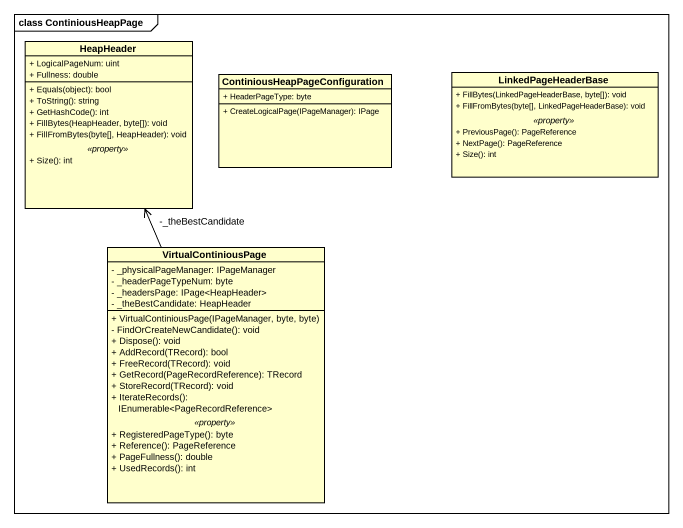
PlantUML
@startuml
mainframe class ContiniousHeapPage
hide circle
hide empty members
skinparam classAttributeIconSize 0
class HeapHeader {
  + LogicalPageNum: uint
  + Fullness: double
  --
  + Equals(object): bool
  + ToString(): string
  + GetHashCode(): int
  + FillBytes(HeapHeader, byte[]): void
  + FillFromBytes(byte[], HeapHeader): void
  .. <<property>> ..
  + Size(): int
}
class "ContiniousHeapPageConfiguration" as ContiniousHeapPageConfigurat {
  + HeaderPageType: byte
  + CreateLogicalPage(IPageManager): IPage
}
class LinkedPageHeaderBase {
  + FillBytes(LinkedPageHeaderBase, byte[]): void
  + FillFromBytes(byte[], LinkedPageHeaderBase): void
  .. <<property>> ..
  + PreviousPage(): PageReference
  + NextPage(): PageReference
  + Size(): int
}
class VirtualContiniousPage {
  - _physicalPageManager: IPageManager
  - _headerPageTypeNum: byte
  - _headersPage: IPage<HeapHeader>
  - _theBestCandidate: HeapHeader
  --
  + VirtualContiniousPage(IPageManager, byte, byte)
  - FindOrCreateNewCandidate(): void
  + Dispose(): void
  + AddRecord(TRecord): bool
  + FreeRecord(TRecord): void
  + GetRecord(PageRecordReference): TRecord
  + StoreRecord(TRecord): void
  + IterateRecords(): IEnumerable<PageRecordReference>
  .. <<property>> ..
  + RegisteredPageType(): byte
  + Reference(): PageReference
  + PageFullness(): double
  + UsedRecords(): int
}
VirtualContiniousPage -up-> "-_theBestCandidate" HeapHeader
@enduml
